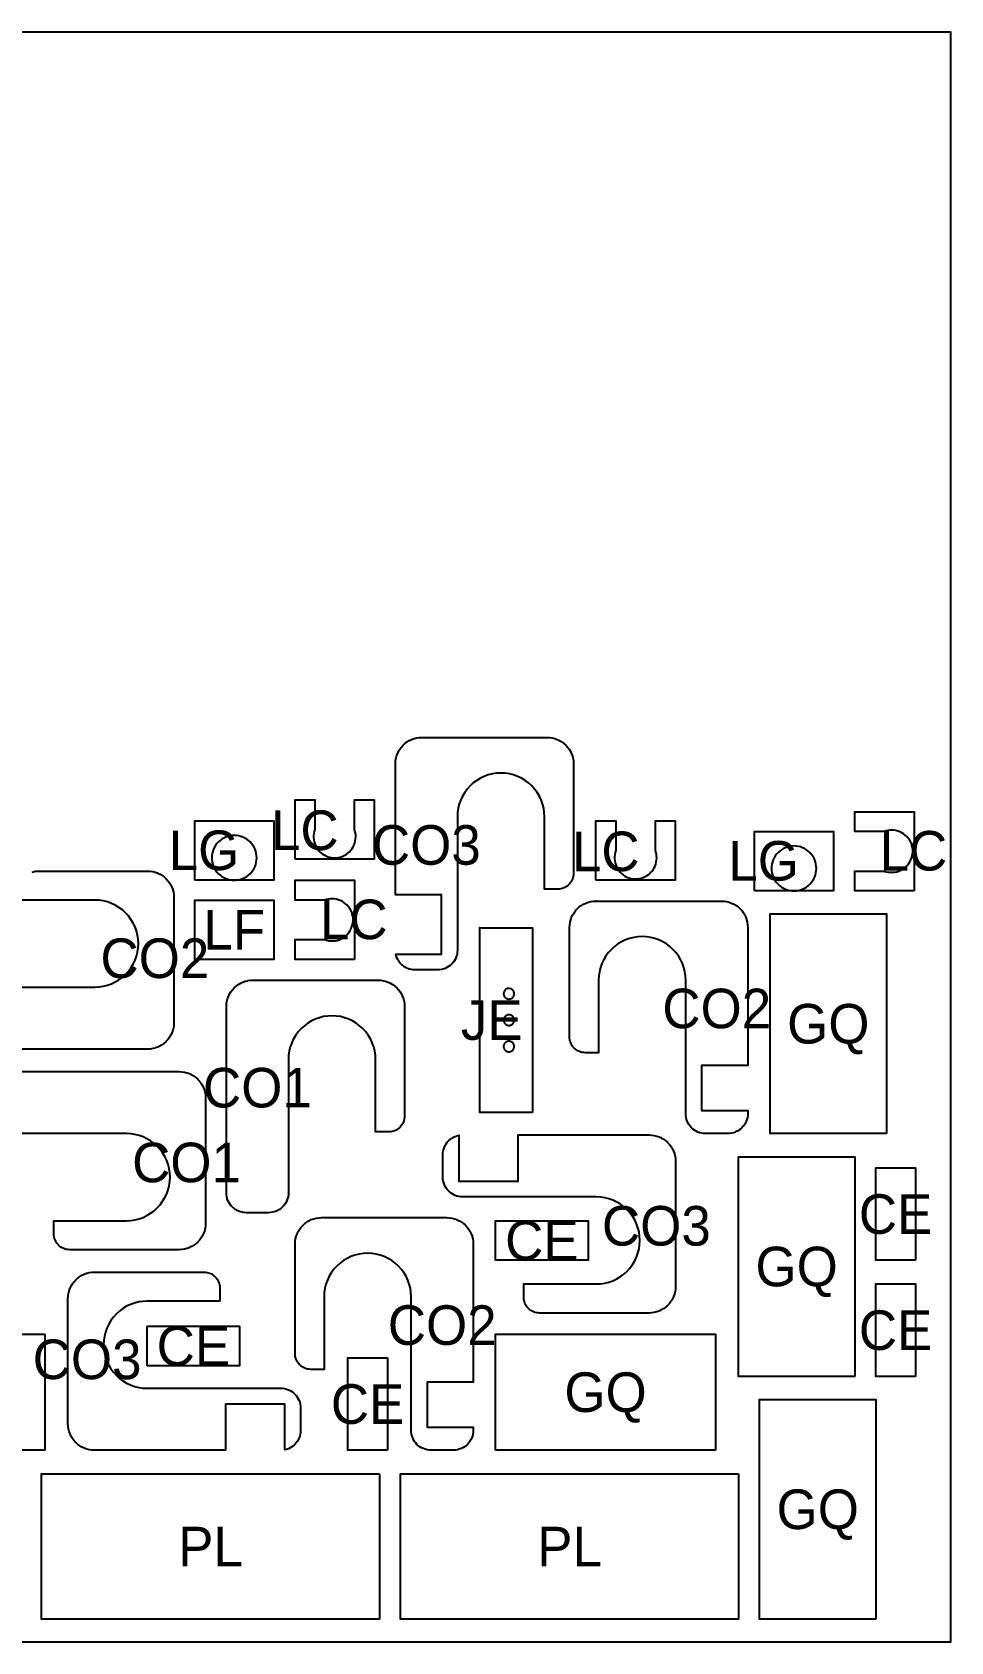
# Model space of a CAD drawing. Header units: millimetres. Extents: x 0 to 1250, y 0 to 1220.
# Drawn here: x 554 to 1250, y 0 to 1220 of the extents above; entities that cross this region are included whole.
import ezdxf
from ezdxf.enums import TextEntityAlignment as Align

# ---------------------------------------------------------------- set-up
doc = ezdxf.new("R2010")
doc.units = ezdxf.units.MM
for name, color, linetype in [('DECOUPE', 1, 'Continuous'), ('PANNEAU', 8, 'Continuous'), ('REPERES', 5, 'Continuous')]:
    doc.layers.add(name, color=color, linetype=linetype)

msp = doc.modelspace()

# ---------------------------------------------------------------- linework, layer by layer
at = {"layer": 'DECOUPE'}
for points in [[(944.2, 685.44), (946.08, 685.35), (946.08, 685.36), (946.08, 685.37), (946.08, 685.37), (946.09, 685.37), (946.09, 685.37), (946.16, 685.34), (948.02, 685.07), (948.02, 685.07), (948.1, 685.05), (950.01, 684.58), (951.78, 683.94), (951.78, 683.95), (951.85, 683.92), (951.93, 683.89), (951.93, 683.89), (951.93, 683.88), (953.56, 683.11), (953.56, 683.12), (953.63, 683.08), (955.31, 682.07), (956.82, 680.95), (956.83, 680.95), (956.89, 680.9), (956.96, 680.86), (956.95, 680.85), (956.95, 680.84), (958.34, 679.58), (959.6, 678.19), (959.61, 678.19), (959.61, 678.19), (959.62, 678.2), (959.63, 678.2), (959.63, 678.2), (959.66, 678.13), (959.72, 678.07), (959.71, 678.06), (960.83, 676.55), (961.8, 674.93), (961.8, 674.94), (961.84, 674.87), (961.88, 674.8), (961.87, 674.79), (962.68, 673.09), (963.31, 671.32), (963.32, 671.32), (963.34, 671.24), (963.37, 671.17), (963.36, 671.17), (963.82, 669.34), (964.1, 667.4), (964.12, 667.32), (964.11, 667.32), (964.2, 665.44), (964.2, 665.36), (964.2, 665.36), (964.2, 582.52), (964.2, 582.52), (964.2, 582.44), (964.15, 581.35), (964.15, 581.34), (964.15, 581.34), (964.17, 581.34), (964.17, 581.34), (964.14, 581.26), (963.98, 580.18), (963.99, 580.17), (963.97, 580.1), (963.68, 578.95), (963.31, 577.92), (963.32, 577.92), (963.29, 577.85), (963.26, 577.77), (963.25, 577.77), (962.78, 576.78), (962.18, 575.77), (962.14, 575.7), (962.13, 575.71), (961.48, 574.82), (961.45, 574.75), (961.44, 574.75), (961.44, 574.75), (961.42, 574.76), (960.74, 574.01), (960.75, 574.01), (960.74, 574.01), (960.75, 574), (960.69, 573.95), (959.81, 573.16), (958.87, 572.46), (958.8, 572.41), (958.8, 572.42), (957.93, 571.9), (957.93, 571.89), (957.93, 571.88), (957.93, 571.88), (957.86, 571.85), (957.79, 571.81), (957.78, 571.82), (956.79, 571.35), (955.68, 570.95), (955.61, 570.93), (955.61, 570.93), (954.54, 570.67), (954.46, 570.65), (954.46, 570.66), (953.38, 570.5), (953.3, 570.46), (953.3, 570.46), (953.3, 570.46), (953.29, 570.49), (952.2, 570.44), (942.2, 570.44), (942.2, 625.44), (942.04, 628.67), (941.57, 631.88), (940.78, 635.02), (939.69, 638.07), (938.3, 640.99), (936.64, 643.77), (934.71, 646.37), (932.53, 648.77), (930.13, 650.95), (927.53, 652.88), (924.76, 654.54), (921.83, 655.93), (918.78, 657.02), (915.64, 657.8), (912.43, 658.28), (909.2, 658.44), (905.97, 658.28), (902.76, 657.8), (899.62, 657.02), (896.57, 655.93), (893.64, 654.54), (890.87, 652.88), (888.27, 650.95), (885.87, 648.77), (883.69, 646.37), (881.76, 643.77), (880.1, 640.99), (878.71, 638.07), (877.62, 635.02), (876.83, 631.88), (876.36, 628.67), (876.2, 625.44), (876.2, 524.2), (876.2, 524.12), (876.2, 524.12), (876.13, 522.73), (875.91, 521.28), (875.55, 519.85), (875.06, 518.46), (874.43, 517.13), (873.67, 515.87), (872.8, 514.69), (871.81, 513.6), (870.72, 512.61), (869.53, 511.73), (868.27, 510.98), (866.94, 510.35), (865.55, 509.85), (864.13, 509.49), (862.67, 509.28), (861.2, 509.2), (844.28, 509.2), (844.28, 509.2), (844.2, 509.2), (842.82, 509.27), (842.81, 509.26), (842.74, 509.28), (841.36, 509.48), (841.36, 509.47), (841.28, 509.49), (839.94, 509.83), (839.94, 509.82), (839.86, 509.85), (838.48, 510.34), (837.15, 510.96), (837.08, 510.99), (837.08, 510.99), (837.08, 510.99), (837.08, 511), (835.96, 511.67), (835.95, 511.66), (835.89, 511.71), (834.78, 512.54), (834.77, 512.53), (834.71, 512.58), (833.62, 513.57), (832.64, 514.65), (832.58, 514.71), (832.59, 514.72), (831.81, 515.76), (831.8, 515.76), (831.76, 515.83), (831.7, 515.88), (831.7, 515.89), (831.72, 515.9), (831.04, 517.01), (831.03, 517.01), (831, 517.08), (830.37, 518.4), (829.87, 519.78), (829.84, 519.86), (829.85, 519.86), (829.5, 521.2), (864.12, 521.2), (864.12, 521.22), (864.2, 521.2), (864.2, 521.2), (864.14, 521.25), (864.14, 521.25), (864.14, 521.25), (864.14, 521.26), (864.14, 521.26), (864.14, 521.26), (864.15, 521.27), (864.15, 521.27), (864.15, 521.27), (864.2, 521.2), (864.2, 521.2), (864.18, 521.28), (864.2, 521.29), (864.2, 566.2), (829.2, 566.2), (829.2, 665.44), (829.29, 667.31), (829.28, 667.32), (829.28, 667.32), (829.27, 667.32), (829.3, 667.4), (829.57, 669.26), (829.56, 669.26), (829.58, 669.34), (830.06, 671.24), (830.72, 673.09), (830.75, 673.17), (830.75, 673.17), (830.76, 673.16), (831.53, 674.79), (831.52, 674.8), (831.56, 674.87), (831.6, 674.94), (831.6, 674.94), (832.53, 676.48), (832.52, 676.48), (832.57, 676.55), (833.74, 678.13), (835, 679.52), (835, 679.52), (835, 679.53), (834.99, 679.53), (835.06, 679.58), (835.11, 679.64), (835.11, 679.64), (835.11, 679.64), (835.12, 679.64), (836.51, 680.9), (838.09, 682.07), (838.15, 682.11), (838.16, 682.11), (839.7, 683.03), (839.7, 683.04), (839.77, 683.08), (839.84, 683.12), (839.85, 683.11), (841.47, 683.88), (841.47, 683.89), (841.47, 683.89), (841.55, 683.92), (843.39, 684.58), (845.3, 685.05), (845.38, 685.07), (845.38, 685.07), (847.24, 685.34), (847.32, 685.36), (847.32, 685.35), (847.32, 685.35), (847.32, 685.35), (849.2, 685.44)], [(753.2, 593.2), (753.2, 638.2), (768.2, 638.2), (768.2, 615.77), (767.72, 614.24), (767.39, 612.68), (767.22, 611.09), (767.22, 609.49), (767.37, 607.9), (767.67, 606.33), (768.14, 604.8), (768.75, 603.33), (769.51, 601.92), (770.4, 600.6), (771.42, 599.37), (772.56, 598.25), (773.81, 597.25), (775.15, 596.37), (776.57, 595.64), (778.05, 595.05), (779.59, 594.61), (781.16, 594.33), (782.75, 594.21), (784.35, 594.24), (785.94, 594.44), (787.5, 594.79), (789.01, 595.29), (790.47, 595.95), (791.86, 596.74), (793.16, 597.67), (794.36, 598.73), (795.44, 599.9), (796.41, 601.17), (797.24, 602.54), (797.94, 603.97), (798.49, 605.48), (798.88, 607.02), (799.12, 608.6), (799.2, 610.2), (799.14, 611.62), (798.95, 613.03), (798.63, 614.41), (798.2, 615.77), (798.2, 638.2), (813.2, 638.2), (813.2, 593.2)], [(677.2, 577.2), (677.2, 622.2), (737.2, 622.2), (737.2, 577.2), (707.2, 577.2)], [(981.2, 577.2), (981.2, 622.2), (996.2, 622.2), (996.2, 599.77), (995.72, 598.24), (995.39, 596.68), (995.22, 595.09), (995.22, 593.49), (995.37, 591.9), (995.67, 590.33), (996.14, 588.8), (996.75, 587.33), (997.51, 585.92), (998.4, 584.6), (999.42, 583.37), (1000.56, 582.25), (1001.81, 581.25), (1003.15, 580.37), (1004.57, 579.64), (1006.05, 579.05), (1007.59, 578.61), (1009.16, 578.33), (1010.75, 578.21), (1012.35, 578.24), (1013.94, 578.44), (1015.5, 578.79), (1017.01, 579.29), (1018.47, 579.95), (1019.86, 580.74), (1021.16, 581.67), (1022.36, 582.73), (1023.44, 583.9), (1024.41, 585.17), (1025.24, 586.54), (1025.94, 587.97), (1026.49, 589.48), (1026.88, 591.02), (1027.12, 592.6), (1027.2, 594.2), (1027.14, 595.62), (1026.95, 597.03), (1026.63, 598.41), (1026.2, 599.77), (1026.2, 622.2), (1041.2, 622.2), (1041.2, 577.2)], [(1222.2, 569.2), (1177.2, 569.2), (1177.2, 584.2), (1199.63, 584.2), (1201.16, 583.72), (1202.72, 583.39), (1204.31, 583.22), (1205.91, 583.22), (1207.5, 583.37), (1209.07, 583.67), (1210.6, 584.14), (1212.07, 584.75), (1213.48, 585.51), (1214.8, 586.4), (1216.03, 587.42), (1217.15, 588.56), (1218.15, 589.81), (1219.03, 591.15), (1219.76, 592.57), (1220.35, 594.05), (1220.79, 595.59), (1221.07, 597.16), (1221.19, 598.75), (1221.16, 600.35), (1220.96, 601.94), (1220.61, 603.5), (1220.11, 605.01), (1219.45, 606.47), (1218.66, 607.86), (1217.73, 609.16), (1216.67, 610.36), (1215.5, 611.44), (1214.23, 612.41), (1212.86, 613.24), (1211.43, 613.94), (1209.92, 614.49), (1208.38, 614.88), (1206.8, 615.12), (1205.2, 615.2), (1203.78, 615.14), (1202.37, 614.95), (1200.99, 614.63), (1199.63, 614.2), (1177.2, 614.2), (1177.2, 629.2), (1222.2, 629.2)], [(707.2, 577.2), (708.87, 577.28), (710.52, 577.53), (712.13, 577.93), (713.71, 578.49), (715.21, 579.21), (716.64, 580.07), (717.98, 581.06), (719.22, 582.18), (720.34, 583.42), (721.33, 584.76), (722.19, 586.19), (722.91, 587.69), (723.47, 589.27), (723.87, 590.88), (724.12, 592.53), (724.2, 594.2), (724.12, 595.87), (723.87, 597.52), (723.47, 599.13), (722.91, 600.71), (722.19, 602.21), (721.33, 603.64), (720.34, 604.98), (719.22, 606.22), (717.98, 607.34), (716.64, 608.33), (715.21, 609.19), (713.71, 609.91), (712.13, 610.47), (710.52, 610.87), (708.87, 611.12), (707.2, 611.2), (705.53, 611.12), (703.88, 610.87), (702.27, 610.47), (700.69, 609.91), (699.19, 609.19), (697.76, 608.33), (696.42, 607.34), (695.18, 606.22), (694.06, 604.98), (693.07, 603.64), (692.21, 602.21), (691.49, 600.71), (690.93, 599.13), (690.53, 597.52), (690.28, 595.87), (690.2, 594.2), (690.28, 592.53), (690.53, 590.88), (690.93, 589.27), (691.49, 587.69), (692.21, 586.19), (693.07, 584.76), (694.06, 583.42), (695.18, 582.18), (696.42, 581.06), (697.76, 580.07), (699.19, 579.21), (700.69, 578.49), (702.27, 577.93), (703.88, 577.53), (705.53, 577.28)], [(1101.2, 569.2), (1101.2, 614.2), (1161.2, 614.2), (1161.2, 569.2), (1131.2, 569.2)], [(1131.2, 569.2), (1132.87, 569.28), (1134.52, 569.53), (1136.13, 569.93), (1137.71, 570.49), (1139.21, 571.21), (1140.64, 572.07), (1141.98, 573.06), (1143.22, 574.18), (1144.34, 575.42), (1145.33, 576.76), (1146.19, 578.19), (1146.91, 579.69), (1147.47, 581.27), (1147.87, 582.88), (1148.12, 584.53), (1148.2, 586.2), (1148.12, 587.87), (1147.87, 589.52), (1147.47, 591.13), (1146.91, 592.71), (1146.19, 594.21), (1145.33, 595.64), (1144.34, 596.98), (1143.22, 598.22), (1141.98, 599.34), (1140.64, 600.33), (1139.21, 601.19), (1137.71, 601.91), (1136.13, 602.47), (1134.52, 602.87), (1132.87, 603.12), (1131.2, 603.2), (1129.53, 603.12), (1127.88, 602.87), (1126.27, 602.47), (1124.69, 601.91), (1123.19, 601.19), (1121.76, 600.33), (1120.42, 599.34), (1119.18, 598.22), (1118.06, 596.98), (1117.07, 595.64), (1116.21, 594.21), (1115.49, 592.71), (1114.93, 591.13), (1114.53, 589.52), (1114.28, 587.87), (1114.2, 586.2), (1114.28, 584.53), (1114.53, 582.88), (1114.93, 581.27), (1115.49, 579.69), (1116.21, 578.19), (1117.07, 576.76), (1118.06, 575.42), (1119.18, 574.18), (1120.42, 573.06), (1121.76, 572.07), (1123.19, 571.21), (1124.69, 570.49), (1126.27, 569.93), (1127.88, 569.53), (1129.53, 569.28)], [(798.2, 517.2), (753.2, 517.2), (753.2, 532.2), (775.63, 532.2), (777.16, 531.72), (778.72, 531.39), (780.31, 531.22), (781.91, 531.22), (783.5, 531.37), (785.07, 531.67), (786.6, 532.14), (788.07, 532.75), (789.48, 533.51), (790.8, 534.4), (792.03, 535.42), (793.15, 536.56), (794.15, 537.81), (795.03, 539.15), (795.76, 540.57), (796.35, 542.05), (796.79, 543.59), (797.07, 545.16), (797.19, 546.75), (797.16, 548.35), (796.96, 549.94), (796.61, 551.5), (796.11, 553.01), (795.45, 554.47), (794.66, 555.86), (793.73, 557.16), (792.67, 558.36), (791.5, 559.44), (790.23, 560.41), (788.86, 561.24), (787.43, 561.94), (785.92, 562.49), (784.38, 562.88), (782.8, 563.12), (781.2, 563.2), (779.78, 563.14), (778.37, 562.95), (776.99, 562.63), (775.63, 562.2), (753.2, 562.2), (753.2, 577.2), (798.2, 577.2)], [(677.2, 562.2), (677.2, 562.2), (737.2, 562.2), (737.2, 517.2), (737.2, 517.2), (677.2, 517.2), (677.2, 562.2)], [(981.2, 561.49), (981.27, 561.53), (981.28, 561.52), (981.28, 561.52), (981.28, 561.52), (981.28, 561.52), (981.28, 561.51), (981.28, 561.49), (1076.2, 561.49), (1078.08, 561.4), (1078.08, 561.41), (1078.08, 561.41), (1078.09, 561.42), (1078.16, 561.39), (1080.03, 561.12), (1080.03, 561.13), (1080.11, 561.11), (1082.01, 560.63), (1083.86, 559.97), (1083.93, 559.94), (1083.93, 559.93), (1085.56, 559.16), (1085.56, 559.17), (1085.63, 559.13), (1085.7, 559.09), (1085.7, 559.09), (1087.25, 558.16), (1087.25, 558.17), (1087.32, 558.12), (1088.89, 556.95), (1090.28, 555.69), (1090.29, 555.69), (1090.29, 555.69), (1090.3, 555.7), (1090.35, 555.63), (1090.41, 555.58), (1090.41, 555.58), (1090.41, 555.58), (1090.4, 555.57), (1091.66, 554.18), (1092.83, 552.6), (1092.88, 552.54), (1092.87, 552.53), (1093.8, 550.99), (1093.81, 550.99), (1093.84, 550.92), (1093.88, 550.85), (1093.88, 550.85), (1094.65, 549.22), (1094.65, 549.22), (1094.68, 549.14), (1095.32, 547.37), (1095.32, 547.37), (1095.34, 547.3), (1095.82, 545.39), (1096.11, 543.45), (1096.13, 543.37), (1096.13, 543.37), (1096.12, 543.37), (1096.12, 543.37), (1096.11, 543.37), (1096.2, 541.49), (1096.2, 436.76), (1061.2, 436.76), (1061.2, 402.84), (1061.22, 402.84), (1061.22, 402.83), (1061.22, 402.83), (1061.23, 402.83), (1061.23, 402.83), (1061.23, 402.83), (1061.23, 402.83), (1061.23, 402.83), (1061.24, 402.83), (1061.24, 402.83), (1061.24, 402.83), (1061.25, 402.82), (1061.25, 402.82), (1061.25, 402.82), (1061.25, 402.82), (1061.27, 402.81), (1061.27, 402.81), (1061.27, 402.8), (1061.27, 402.8), (1061.27, 402.8), (1061.27, 402.8), (1061.28, 402.79), (1061.28, 402.79), (1061.28, 402.79), (1061.28, 402.79), (1061.28, 402.79), (1061.28, 402.79), (1061.28, 402.79), (1061.28, 402.79), (1061.28, 402.78), (1061.29, 402.76), (1096.2, 402.76), (1096.2, 400.34), (1096.21, 400.34), (1096.2, 400.26), (1096.13, 398.79), (1095.92, 397.33), (1095.9, 397.25), (1095.9, 397.25), (1095.58, 395.98), (1095.59, 395.98), (1095.56, 395.9), (1095.54, 395.82), (1095.53, 395.83), (1095.06, 394.52), (1094.43, 393.19), (1094.4, 393.11), (1094.39, 393.12), (1093.72, 391.99), (1093.72, 391.99), (1093.73, 391.98), (1093.73, 391.98), (1093.74, 391.98), (1093.68, 391.92), (1092.85, 390.81), (1092.86, 390.8), (1092.8, 390.74), (1091.81, 389.65), (1090.72, 388.66), (1090.66, 388.61), (1090.66, 388.61), (1089.54, 387.78), (1089.48, 387.73), (1089.48, 387.73), (1089.47, 387.74), (1088.34, 387.07), (1088.35, 387.05), (1088.27, 387.03), (1088.21, 386.99), (1088.2, 386.99), (1087.02, 386.43), (1087.02, 386.43), (1086.94, 386.4), (1085.56, 385.9), (1084.21, 385.56), (1084.21, 385.56), (1084.13, 385.54), (1084.05, 385.52), (1084.05, 385.52), (1084.05, 385.53), (1082.67, 385.33), (1081.2, 385.26), (1081.15, 385.2), (1081.15, 385.2), (1081.14, 385.2), (1081.14, 385.21), (1081.14, 385.21), (1081.14, 385.21), (1081.14, 385.21), (1081.14, 385.21), (1081.14, 385.21), (1081.14, 385.21), (1081.14, 385.21), (1081.14, 385.21), (1081.14, 385.21), (1081.14, 385.21), (1081.13, 385.22), (1081.13, 385.24), (1081.12, 385.25), (1081.12, 385.26), (1064.2, 385.26), (1062.73, 385.33), (1061.28, 385.54), (1059.85, 385.9), (1058.46, 386.4), (1057.13, 387.03), (1055.87, 387.78), (1054.69, 388.66), (1053.6, 389.65), (1052.61, 390.74), (1051.73, 391.92), (1050.98, 393.19), (1050.35, 394.52), (1049.85, 395.9), (1049.49, 397.33), (1049.28, 398.79), (1049.21, 400.17), (1049.2, 400.18), (1049.2, 400.26), (1049.2, 501.49), (1049.05, 504.72), (1048.57, 507.93), (1047.78, 511.07), (1046.69, 514.12), (1045.31, 517.05), (1043.64, 519.82), (1041.71, 522.43), (1039.54, 524.82), (1037.14, 527), (1034.54, 528.93), (1031.76, 530.59), (1028.83, 531.98), (1025.78, 533.07), (1022.64, 533.86), (1019.44, 534.33), (1016.2, 534.49), (1012.97, 534.33), (1009.77, 533.86), (1006.62, 533.07), (1003.58, 531.98), (1000.65, 530.59), (997.87, 528.93), (995.27, 527), (992.87, 524.82), (990.69, 522.43), (988.77, 519.82), (987.1, 517.05), (985.72, 514.12), (984.62, 511.07), (983.84, 507.93), (983.36, 504.72), (983.2, 501.49), (983.2, 446.49), (973.28, 446.49), (973.28, 446.48), (973.2, 446.49), (972.03, 446.55), (970.95, 446.71), (970.94, 446.7), (970.94, 446.69), (970.94, 446.69), (970.94, 446.69), (970.86, 446.72), (970.78, 446.73), (970.78, 446.74), (969.8, 446.99), (969.8, 446.98), (969.72, 447.01), (968.69, 447.38), (968.68, 447.37), (968.61, 447.4), (967.55, 447.91), (966.61, 448.47), (966.6, 448.47), (966.54, 448.51), (966.46, 448.55), (966.46, 448.55), (966.46, 448.55), (966.47, 448.55), (966.47, 448.56), (965.59, 449.21), (964.78, 449.95), (964.77, 449.95), (964.72, 450.01), (964.65, 450.04), (964.65, 450.04), (964.65, 450.05), (964.65, 450.05), (964.66, 450.06), (963.98, 450.82), (963.97, 450.81), (963.97, 450.81), (963.93, 450.88), (963.23, 451.82), (962.62, 452.83), (962.58, 452.9), (962.59, 452.91), (962.15, 453.83), (962.14, 453.82), (962.14, 453.82), (962.14, 453.82), (962.12, 453.9), (962.08, 453.97), (962.08, 453.97), (962.09, 453.97), (961.72, 455.01), (961.43, 456.15), (961.42, 456.23), (961.42, 456.23), (961.26, 457.31), (961.25, 457.39), (961.26, 457.39), (961.2, 458.49), (961.2, 458.57), (961.2, 458.57), (961.2, 541.41), (961.2, 541.41), (961.2, 541.49), (961.3, 543.37), (961.28, 543.37), (961.28, 543.37), (961.3, 543.45), (961.59, 545.39), (962.07, 547.3), (962.08, 547.37), (962.09, 547.37), (962.7, 549.07), (962.69, 549.07), (962.73, 549.14), (962.75, 549.22), (962.75, 549.22), (962.76, 549.22), (963.53, 550.85), (963.52, 550.85), (963.57, 550.92), (964.57, 552.6), (965.7, 554.11), (965.68, 554.13), (965.74, 554.18), (965.79, 554.24), (965.79, 554.24), (965.8, 554.24), (967.01, 555.57), (967, 555.58), (967.06, 555.63), (968.52, 556.95), (970.09, 558.12), (970.16, 558.17), (970.16, 558.16), (971.71, 559.09), (971.7, 559.1), (971.7, 559.1), (971.7, 559.11), (971.78, 559.13), (971.84, 559.18), (971.84, 559.18), (971.85, 559.16), (973.55, 559.97), (975.32, 560.6), (975.32, 560.61), (975.4, 560.63), (975.47, 560.66), (975.48, 560.65), (977.3, 561.11), (979.24, 561.39), (979.32, 561.41), (979.32, 561.4)], [(1201.2, 385.2), (1113.2, 385.2), (1113.2, 551.7), (1201.2, 551.7)], [(933.23, 401.2), (893.23, 401.2), (893.23, 541.2), (893.2, 541.27), (893.2, 541.27), (893.2, 541.27), (893.2, 541.27), (893.2, 541.27), (893.2, 541.27), (893.2, 541.27), (893.2, 541.27), (893.2, 541.27), (893.2, 541.27), (893.21, 541.27), (893.21, 541.27), (893.21, 541.28), (893.21, 541.28), (893.21, 541.28), (893.21, 541.28), (893.21, 541.28), (893.21, 541.28), (893.21, 541.28), (893.21, 541.28), (893.21, 541.28), (893.23, 541.2), (933.23, 541.2)], [(816.21, 501.48), (818.09, 501.39), (818.09, 501.4), (818.17, 501.39), (820.11, 501.1), (821.94, 500.64), (821.94, 500.65), (822.01, 500.62), (822.09, 500.6), (822.09, 500.59), (823.86, 499.96), (825.56, 499.15), (825.57, 499.17), (825.57, 499.17), (825.64, 499.12), (825.71, 499.1), (825.71, 499.1), (825.71, 499.09), (825.7, 499.08), (827.25, 498.15), (827.25, 498.16), (827.32, 498.11), (828.9, 496.94), (830.35, 495.62), (830.41, 495.57), (830.41, 495.57), (830.4, 495.56), (831.61, 494.23), (831.62, 494.24), (831.67, 494.17), (831.73, 494.12), (831.72, 494.1), (832.84, 492.59), (833.85, 490.91), (833.89, 490.84), (833.88, 490.84), (834.65, 489.21), (834.67, 489.21), (834.67, 489.21), (834.69, 489.14), (834.72, 489.06), (834.71, 489.06), (835.32, 487.36), (835.33, 487.36), (835.35, 487.29), (835.82, 485.38), (836.11, 483.44), (836.13, 483.36), (836.13, 483.36), (836.12, 483.36), (836.21, 481.48), (836.21, 481.4), (836.21, 481.4), (836.21, 398.56), (836.21, 398.56), (836.21, 398.48), (836.15, 397.39), (836.16, 397.38), (836.15, 397.31), (835.99, 396.22), (836, 396.22), (835.98, 396.14), (835.69, 395), (835.32, 393.97), (835.33, 393.96), (835.34, 393.96), (835.29, 393.89), (835.27, 393.81), (835.27, 393.81), (835.26, 393.82), (834.83, 392.9), (834.83, 392.89), (834.79, 392.82), (834.19, 391.81), (833.48, 390.87), (833.44, 390.8), (833.44, 390.8), (833.43, 390.81), (832.75, 390.06), (832.76, 390.04), (832.76, 390.04), (832.76, 390.04), (832.76, 390.03), (832.69, 390), (832.64, 389.94), (832.63, 389.94), (831.82, 389.21), (830.94, 388.55), (830.95, 388.54), (830.95, 388.54), (830.95, 388.54), (830.87, 388.5), (830.81, 388.46), (830.81, 388.46), (829.86, 387.9), (828.8, 387.39), (828.73, 387.36), (828.72, 387.37), (827.69, 387), (827.62, 386.97), (827.61, 386.98), (826.63, 386.73), (826.63, 386.72), (826.55, 386.71), (826.47, 386.68), (826.47, 386.68), (826.47, 386.68), (826.47, 386.7), (825.38, 386.54), (824.21, 386.48), (824.13, 386.47), (824.13, 386.48), (814.21, 386.48), (814.21, 441.48), (814.05, 444.72), (813.57, 447.92), (812.79, 451.06), (811.7, 454.11), (810.31, 457.04), (808.65, 459.82), (806.72, 462.42), (804.54, 464.82), (802.14, 466.99), (799.54, 468.92), (796.76, 470.58), (793.84, 471.97), (790.79, 473.06), (787.65, 473.85), (784.44, 474.32), (781.21, 474.48), (777.97, 474.32), (774.77, 473.85), (771.63, 473.06), (768.58, 471.97), (765.65, 470.58), (762.87, 468.92), (760.27, 466.99), (757.87, 464.82), (755.7, 462.42), (753.77, 459.82), (752.1, 457.04), (750.72, 454.11), (749.63, 451.06), (748.84, 447.92), (748.37, 444.72), (748.21, 441.48), (748.21, 340.25), (748.14, 338.86), (748.16, 338.86), (748.16, 338.85), (748.16, 338.85), (748.17, 338.85), (748.18, 338.84), (748.19, 338.83), (748.14, 338.78), (747.93, 337.4), (747.94, 337.4), (747.92, 337.32), (747.56, 335.89), (747.07, 334.51), (747.04, 334.43), (747.04, 334.43), (747.03, 334.43), (746.47, 333.25), (746.48, 333.24), (746.44, 333.18), (746.4, 333.1), (746.39, 333.11), (745.68, 331.91), (744.8, 330.73), (744.76, 330.67), (744.75, 330.67), (743.81, 329.64), (743.77, 329.58), (743.75, 329.58), (742.78, 328.71), (742.79, 328.7), (742.72, 328.65), (741.54, 327.78), (740.35, 327.06), (740.35, 327.05), (740.28, 327.02), (740.21, 326.98), (740.21, 326.98), (739.02, 326.42), (739.02, 326.42), (738.95, 326.39), (737.64, 325.92), (737.64, 325.91), (737.56, 325.89), (736.13, 325.54), (734.68, 325.32), (734.6, 325.3), (734.6, 325.3), (734.6, 325.31), (734.6, 325.31), (734.59, 325.32), (733.21, 325.25), (716.29, 325.25), (716.29, 325.24), (716.29, 325.23), (716.28, 325.21), (716.28, 325.21), (716.28, 325.21), (716.27, 325.2), (716.21, 325.25), (714.74, 325.32), (713.36, 325.52), (713.36, 325.51), (713.36, 325.51), (713.28, 325.54), (713.2, 325.55), (713.2, 325.56), (711.85, 325.89), (710.47, 326.39), (710.39, 326.42), (710.39, 326.42), (709.21, 326.98), (709.21, 326.98), (709.14, 327.02), (709.06, 327.05), (709.07, 327.06), (707.94, 327.73), (707.93, 327.72), (707.93, 327.72), (707.87, 327.78), (706.76, 328.6), (706.75, 328.6), (706.69, 328.65), (705.6, 329.64), (704.61, 330.73), (704.56, 330.79), (704.56, 330.8), (703.74, 331.91), (703.68, 331.97), (703.68, 331.97), (703.68, 331.97), (703.69, 331.98), (703.69, 331.99), (703.02, 333.11), (703.01, 333.1), (702.98, 333.18), (702.35, 334.51), (701.88, 335.82), (701.87, 335.82), (701.85, 335.89), (701.83, 335.97), (701.83, 335.97), (701.52, 337.24), (701.51, 337.24), (701.5, 337.32), (701.28, 338.78), (701.21, 340.25), (701.2, 340.33), (701.21, 340.33), (701.21, 481.48), (701.3, 483.36), (701.29, 483.36), (701.29, 483.36), (701.28, 483.36), (701.28, 483.37), (701.3, 483.44), (701.59, 485.38), (702.07, 487.29), (702.09, 487.36), (702.1, 487.36), (702.73, 489.14), (702.76, 489.21), (702.76, 489.21), (703.53, 490.84), (703.53, 490.84), (703.57, 490.91), (703.6, 490.98), (703.61, 490.98), (704.54, 492.52), (704.53, 492.53), (704.58, 492.59), (705.75, 494.17), (707.01, 495.56), (707.01, 495.57), (707.01, 495.57), (707, 495.58), (707.07, 495.62), (707.11, 495.69), (707.12, 495.68), (707.12, 495.68), (707.13, 495.68), (708.52, 496.94), (710.1, 498.11), (710.16, 498.16), (710.17, 498.15), (711.71, 499.08), (711.71, 499.09), (711.78, 499.12), (711.85, 499.16), (711.85, 499.15), (713.48, 499.92), (713.48, 499.94), (713.48, 499.94), (713.55, 499.96), (715.4, 500.62), (717.31, 501.1), (717.38, 501.12), (717.39, 501.11), (719.25, 501.39), (719.32, 501.41), (719.33, 501.4), (719.33, 501.4), (719.33, 501.39), (721.21, 501.48), (816.13, 501.48), (816.13, 501.5), (816.13, 501.51), (816.13, 501.51), (816.13, 501.51), (816.14, 501.53)], [(915.73, 487.23), (916.12, 487.3), (916.51, 487.41), (916.88, 487.55), (917.23, 487.74), (917.57, 487.95), (917.88, 488.2), (918.17, 488.48), (918.42, 488.78), (918.65, 489.11), (918.84, 489.46), (918.84, 489.47), (918.84, 489.47), (918.99, 489.83), (919.11, 490.21), (919.11, 490.29), (919.13, 490.29), (919.19, 490.6), (919.19, 490.68), (919.2, 490.68), (919.23, 491), (919.23, 491), (919.23, 491), (919.23, 491), (919.23, 491.4), (919.19, 491.8), (919.11, 492.19), (918.99, 492.57), (918.84, 492.94), (918.65, 493.29), (918.42, 493.62), (918.17, 493.92), (917.88, 494.2), (917.57, 494.45), (917.23, 494.66), (916.88, 494.85), (916.51, 494.99), (916.12, 495.1), (915.73, 495.17), (915.33, 495.2), (914.93, 495.19), (914.54, 495.14), (914.15, 495.05), (913.77, 494.92), (913.41, 494.76), (913.06, 494.56), (912.74, 494.33), (912.44, 494.06), (912.17, 493.77), (911.93, 493.45), (911.72, 493.11), (911.55, 492.75), (911.41, 492.38), (911.31, 491.99), (911.25, 491.6), (911.23, 491.2), (911.25, 490.88), (911.25, 490.88), (911.25, 490.81), (911.25, 490.8), (911.3, 490.49), (911.31, 490.49), (911.31, 490.41), (911.39, 490.1), (911.41, 490.1), (911.41, 490.02), (911.55, 489.65), (911.72, 489.29), (911.93, 488.95), (912.17, 488.63), (912.44, 488.34), (912.74, 488.07), (913.06, 487.84), (913.41, 487.64), (913.77, 487.48), (914.15, 487.35), (914.54, 487.26), (914.93, 487.21), (915.33, 487.2)], [(915.33, 467.2), (915.73, 467.23), (916.12, 467.3), (916.51, 467.41), (916.88, 467.55), (917.23, 467.74), (917.57, 467.95), (917.88, 468.2), (918.17, 468.48), (918.42, 468.78), (918.65, 469.11), (918.84, 469.46), (918.84, 469.47), (918.84, 469.47), (918.99, 469.83), (918.99, 469.91), (919.02, 469.91), (919.11, 470.21), (919.11, 470.29), (919.13, 470.29), (919.19, 470.6), (919.19, 470.68), (919.2, 470.68), (919.23, 471), (919.23, 471.3), (919.23, 471.4), (919.19, 471.8), (919.13, 472.11), (919.11, 472.11), (919.11, 472.19), (919.02, 472.49), (918.99, 472.49), (918.99, 472.49), (918.99, 472.49), (918.99, 472.49), (918.99, 472.57), (918.84, 472.94), (918.65, 473.29), (918.42, 473.62), (918.17, 473.92), (917.88, 474.2), (917.57, 474.45), (917.23, 474.66), (916.88, 474.85), (916.51, 474.99), (916.12, 475.1), (915.73, 475.17), (915.33, 475.2), (914.93, 475.19), (914.54, 475.14), (914.15, 475.05), (913.77, 474.92), (913.41, 474.76), (913.06, 474.56), (912.74, 474.33), (912.44, 474.06), (912.17, 473.77), (911.93, 473.45), (911.72, 473.11), (911.55, 472.75), (911.55, 472.67), (911.55, 472.67), (911.52, 472.67), (911.41, 472.38), (911.41, 472.3), (911.39, 472.3), (911.31, 471.99), (911.31, 471.91), (911.3, 471.91), (911.25, 471.6), (911.25, 471.52), (911.25, 471.52), (911.23, 471.2), (911.25, 470.88), (911.25, 470.88), (911.25, 470.8), (911.3, 470.49), (911.31, 470.49), (911.31, 470.49), (911.31, 470.41), (911.39, 470.1), (911.41, 470.1), (911.41, 470.02), (911.52, 469.73), (911.55, 469.73), (911.55, 469.65), (911.72, 469.29), (911.93, 468.95), (912.17, 468.63), (912.44, 468.34), (912.74, 468.07), (913.06, 467.84), (913.41, 467.64), (913.77, 467.48), (914.15, 467.35), (914.54, 467.26), (914.93, 467.21)], [(914.93, 447.21), (915.33, 447.2), (915.73, 447.23), (916.12, 447.3), (916.51, 447.41), (916.88, 447.55), (917.23, 447.74), (917.57, 447.95), (917.88, 448.2), (918.17, 448.48), (918.42, 448.78), (918.65, 449.11), (918.84, 449.46), (918.99, 449.83), (919.11, 450.21), (919.19, 450.6), (919.23, 451), (919.23, 451.4), (919.2, 451.72), (919.19, 451.72), (919.19, 451.8), (919.11, 452.19), (919.02, 452.49), (918.99, 452.49), (918.99, 452.57), (918.84, 452.94), (918.65, 453.29), (918.42, 453.62), (918.17, 453.92), (917.88, 454.2), (917.57, 454.45), (917.23, 454.66), (916.88, 454.85), (916.51, 454.99), (916.12, 455.1), (915.73, 455.17), (915.33, 455.2), (914.93, 455.19), (914.54, 455.14), (914.15, 455.05), (913.77, 454.92), (913.41, 454.76), (913.06, 454.56), (912.74, 454.33), (912.44, 454.06), (912.17, 453.77), (911.93, 453.45), (911.72, 453.11), (911.55, 452.75), (911.55, 452.67), (911.52, 452.67), (911.41, 452.38), (911.41, 452.3), (911.39, 452.3), (911.31, 451.99), (911.25, 451.6), (911.25, 451.52), (911.25, 451.52), (911.23, 451.2), (911.25, 450.8), (911.31, 450.41), (911.41, 450.02), (911.55, 449.65), (911.72, 449.29), (911.93, 448.95), (912.17, 448.63), (912.44, 448.34), (912.74, 448.07), (913.06, 447.84), (913.41, 447.64), (913.77, 447.48), (914.15, 447.35), (914.54, 447.26)], [(1041.44, 269.2), (1041.35, 267.33), (1041.36, 267.32), (1041.37, 267.32), (1041.37, 267.32), (1041.37, 267.32), (1041.37, 267.32), (1041.34, 267.24), (1041.07, 265.38), (1041.07, 265.38), (1041.05, 265.3), (1040.58, 263.4), (1039.94, 261.63), (1039.95, 261.62), (1039.92, 261.55), (1039.89, 261.47), (1039.89, 261.47), (1039.88, 261.48), (1039.11, 259.85), (1039.12, 259.84), (1039.08, 259.78), (1038.07, 258.09), (1036.95, 256.58), (1036.95, 256.58), (1036.9, 256.52), (1036.86, 256.45), (1036.85, 256.45), (1036.84, 256.46), (1035.58, 255.06), (1034.19, 253.8), (1034.19, 253.79), (1034.19, 253.79), (1034.2, 253.78), (1034.2, 253.78), (1034.2, 253.77), (1034.13, 253.74), (1034.07, 253.69), (1034.06, 253.7), (1032.55, 252.57), (1030.93, 251.61), (1030.94, 251.6), (1030.87, 251.57), (1030.8, 251.52), (1030.79, 251.53), (1029.09, 250.73), (1027.32, 250.09), (1027.32, 250.08), (1027.24, 250.07), (1027.17, 250.03), (1027.17, 250.05), (1025.34, 249.59), (1023.4, 249.3), (1023.32, 249.28), (1023.32, 249.3), (1021.44, 249.2), (1021.36, 249.2), (1021.36, 249.2), (938.52, 249.2), (938.52, 249.2), (938.44, 249.2), (937.35, 249.26), (937.34, 249.25), (937.34, 249.25), (937.34, 249.24), (937.34, 249.23), (937.26, 249.26), (936.18, 249.42), (936.17, 249.42), (936.1, 249.43), (934.95, 249.72), (933.92, 250.09), (933.92, 250.08), (933.85, 250.12), (933.77, 250.14), (933.77, 250.15), (932.78, 250.62), (931.77, 251.23), (931.7, 251.26), (931.71, 251.27), (930.82, 251.93), (930.75, 251.96), (930.75, 251.96), (930.75, 251.96), (930.76, 251.99), (930.01, 252.66), (930.01, 252.66), (930.01, 252.66), (930, 252.65), (929.95, 252.72), (929.16, 253.59), (928.46, 254.54), (928.41, 254.6), (928.42, 254.61), (927.9, 255.48), (927.89, 255.47), (927.88, 255.47), (927.88, 255.47), (927.85, 255.55), (927.81, 255.62), (927.82, 255.62), (927.35, 256.61), (926.95, 257.72), (926.93, 257.8), (926.93, 257.8), (926.67, 258.86), (926.65, 258.94), (926.66, 258.94), (926.5, 260.03), (926.46, 260.1), (926.46, 260.1), (926.46, 260.1), (926.49, 260.11), (926.44, 261.2), (926.44, 271.2), (981.44, 271.2), (984.67, 271.36), (987.88, 271.84), (991.02, 272.62), (994.07, 273.72), (996.99, 275.1), (999.77, 276.77), (1002.37, 278.69), (1004.77, 280.87), (1006.95, 283.27), (1008.88, 285.87), (1010.54, 288.65), (1011.93, 291.58), (1013.02, 294.62), (1013.8, 297.77), (1014.28, 300.97), (1014.44, 304.2), (1014.28, 307.44), (1013.8, 310.64), (1013.02, 313.78), (1011.93, 316.83), (1010.54, 319.76), (1008.88, 322.54), (1006.95, 325.14), (1004.77, 327.54), (1002.37, 329.71), (999.77, 331.64), (996.99, 333.31), (994.07, 334.69), (991.02, 335.78), (987.88, 336.57), (984.67, 337.05), (981.44, 337.2), (880.2, 337.2), (880.12, 337.2), (880.12, 337.21), (878.73, 337.28), (877.28, 337.49), (875.85, 337.85), (874.46, 338.35), (873.13, 338.98), (871.87, 339.73), (870.69, 340.61), (869.6, 341.6), (868.61, 342.69), (867.73, 343.87), (866.98, 345.13), (866.35, 346.46), (865.85, 347.85), (865.49, 349.28), (865.28, 350.73), (865.2, 352.2), (865.2, 369.12), (865.2, 369.12), (865.2, 369.2), (865.27, 370.59), (865.26, 370.59), (865.28, 370.67), (865.48, 372.04), (865.47, 372.04), (865.49, 372.12), (865.83, 373.46), (865.82, 373.47), (865.85, 373.54), (866.34, 374.92), (866.96, 376.25), (866.99, 376.33), (866.99, 376.33), (866.99, 376.33), (867, 376.32), (867.67, 377.44), (867.66, 377.45), (867.71, 377.51), (868.54, 378.63), (868.53, 378.63), (868.58, 378.69), (869.57, 379.78), (870.65, 380.77), (870.71, 380.82), (870.72, 380.82), (871.76, 381.6), (871.76, 381.6), (871.83, 381.65), (871.88, 381.7), (871.89, 381.7), (871.9, 381.69), (873.01, 382.36), (873.01, 382.37), (873.08, 382.4), (874.4, 383.04), (875.78, 383.54), (875.86, 383.56), (875.86, 383.56), (877.2, 383.9), (877.2, 349.29), (877.22, 349.28), (877.2, 349.2), (877.2, 349.2), (877.25, 349.27), (877.25, 349.27), (877.25, 349.27), (877.26, 349.26), (877.26, 349.26), (877.26, 349.26), (877.27, 349.25), (877.27, 349.25), (877.27, 349.25), (877.2, 349.2), (877.2, 349.2), (877.28, 349.22), (877.29, 349.2), (922.2, 349.2), (922.2, 384.2), (1021.44, 384.2), (1023.31, 384.11), (1023.32, 384.12), (1023.32, 384.12), (1023.32, 384.13), (1023.4, 384.11), (1025.26, 383.83), (1025.26, 383.84), (1025.34, 383.82), (1027.24, 383.34), (1029.09, 382.68), (1029.17, 382.66), (1029.17, 382.66), (1029.16, 382.65), (1030.79, 381.88), (1030.8, 381.88), (1030.87, 381.84), (1030.94, 381.81), (1030.94, 381.8), (1032.48, 380.87), (1032.48, 380.88), (1032.55, 380.83), (1034.13, 379.66), (1035.52, 378.4), (1035.52, 378.41), (1035.53, 378.41), (1035.53, 378.41), (1035.58, 378.35), (1035.64, 378.3), (1035.64, 378.29), (1035.64, 378.29), (1035.64, 378.28), (1036.9, 376.89), (1038.07, 375.32), (1038.11, 375.25), (1038.11, 375.25), (1039.03, 373.7), (1039.04, 373.7), (1039.08, 373.63), (1039.12, 373.56), (1039.11, 373.56), (1039.88, 371.93), (1039.89, 371.93), (1039.89, 371.93), (1039.92, 371.86), (1040.58, 370.01), (1041.05, 368.11), (1041.07, 368.03), (1041.07, 368.03), (1041.34, 366.16), (1041.36, 366.09), (1041.35, 366.08), (1041.35, 366.08), (1041.35, 366.08), (1041.44, 364.2)], [(1177.2, 201.2), (1089.2, 201.2), (1089.2, 367.7), (1177.2, 367.7)], [(1223.2, 289.2), (1223.2, 289.2), (1193.2, 289.2), (1193.2, 359.2), (1223.2, 359.2), (1223.2, 289.2)], [(773.2, 321.49), (773.27, 321.53), (773.28, 321.52), (773.28, 321.52), (773.28, 321.52), (773.28, 321.52), (773.28, 321.51), (773.28, 321.49), (868.2, 321.49), (870.08, 321.4), (870.08, 321.41), (870.08, 321.41), (870.09, 321.42), (870.16, 321.39), (872.03, 321.12), (872.03, 321.13), (872.11, 321.11), (874.01, 320.63), (875.86, 319.97), (875.93, 319.94), (875.93, 319.93), (877.56, 319.16), (877.56, 319.17), (877.63, 319.13), (877.7, 319.09), (877.7, 319.09), (879.25, 318.16), (879.25, 318.17), (879.32, 318.12), (880.89, 316.95), (882.28, 315.69), (882.29, 315.69), (882.29, 315.69), (882.3, 315.7), (882.35, 315.63), (882.41, 315.58), (882.41, 315.58), (882.41, 315.58), (882.4, 315.57), (883.66, 314.18), (884.83, 312.6), (884.88, 312.54), (884.87, 312.53), (885.8, 310.99), (885.81, 310.99), (885.84, 310.92), (885.88, 310.85), (885.88, 310.85), (886.65, 309.22), (886.65, 309.22), (886.68, 309.14), (887.32, 307.37), (887.32, 307.37), (887.34, 307.3), (887.82, 305.39), (888.11, 303.45), (888.13, 303.37), (888.13, 303.37), (888.12, 303.37), (888.12, 303.37), (888.11, 303.37), (888.2, 301.49), (888.2, 196.76), (853.2, 196.76), (853.2, 162.84), (853.22, 162.84), (853.22, 162.83), (853.22, 162.83), (853.23, 162.83), (853.23, 162.83), (853.23, 162.83), (853.23, 162.83), (853.23, 162.83), (853.24, 162.83), (853.24, 162.83), (853.24, 162.83), (853.25, 162.82), (853.25, 162.82), (853.25, 162.82), (853.25, 162.82), (853.27, 162.81), (853.27, 162.81), (853.27, 162.8), (853.27, 162.8), (853.27, 162.8), (853.27, 162.8), (853.28, 162.79), (853.28, 162.79), (853.28, 162.79), (853.28, 162.79), (853.28, 162.79), (853.28, 162.79), (853.28, 162.79), (853.28, 162.79), (853.28, 162.78), (853.29, 162.76), (888.2, 162.76), (888.2, 160.34), (888.21, 160.34), (888.2, 160.26), (888.13, 158.79), (887.92, 157.33), (887.9, 157.25), (887.9, 157.25), (887.58, 155.98), (887.59, 155.98), (887.56, 155.9), (887.54, 155.82), (887.53, 155.83), (887.06, 154.52), (886.43, 153.19), (886.4, 153.11), (886.39, 153.12), (885.72, 151.99), (885.72, 151.99), (885.73, 151.98), (885.73, 151.98), (885.74, 151.98), (885.68, 151.92), (884.85, 150.81), (884.86, 150.8), (884.8, 150.74), (883.81, 149.65), (882.72, 148.66), (882.66, 148.61), (882.66, 148.61), (881.54, 147.78), (881.48, 147.73), (881.48, 147.73), (881.47, 147.74), (880.34, 147.07), (880.35, 147.05), (880.27, 147.03), (880.21, 146.99), (880.2, 146.99), (879.02, 146.43), (879.02, 146.43), (878.94, 146.4), (877.56, 145.9), (876.21, 145.56), (876.21, 145.56), (876.13, 145.54), (876.05, 145.52), (876.05, 145.52), (876.05, 145.53), (874.67, 145.33), (873.2, 145.26), (873.15, 145.2), (873.15, 145.2), (873.14, 145.2), (873.14, 145.21), (873.14, 145.21), (873.14, 145.21), (873.14, 145.21), (873.14, 145.21), (873.14, 145.21), (873.14, 145.21), (873.14, 145.21), (873.14, 145.21), (873.14, 145.21), (873.14, 145.21), (873.13, 145.22), (873.13, 145.24), (873.12, 145.25), (873.12, 145.26), (856.2, 145.26), (854.73, 145.33), (853.28, 145.54), (851.85, 145.9), (850.46, 146.4), (849.13, 147.03), (847.87, 147.78), (846.69, 148.66), (845.6, 149.65), (844.61, 150.74), (843.73, 151.92), (842.98, 153.19), (842.35, 154.52), (841.85, 155.9), (841.49, 157.33), (841.28, 158.79), (841.21, 160.17), (841.2, 160.18), (841.2, 160.26), (841.2, 261.49), (841.05, 264.72), (840.57, 267.93), (839.78, 271.07), (838.69, 274.12), (837.31, 277.05), (835.64, 279.82), (833.71, 282.43), (831.54, 284.82), (829.14, 287), (826.54, 288.93), (823.76, 290.59), (820.83, 291.98), (817.78, 293.07), (814.64, 293.86), (811.44, 294.33), (808.2, 294.49), (804.97, 294.33), (801.77, 293.86), (798.62, 293.07), (795.58, 291.98), (792.65, 290.59), (789.87, 288.93), (787.27, 287), (784.87, 284.82), (782.69, 282.43), (780.77, 279.82), (779.1, 277.05), (777.72, 274.12), (776.62, 271.07), (775.84, 267.93), (775.36, 264.72), (775.2, 261.49), (775.2, 206.49), (765.28, 206.49), (765.28, 206.48), (765.2, 206.49), (764.03, 206.55), (762.95, 206.71), (762.94, 206.7), (762.94, 206.69), (762.94, 206.69), (762.94, 206.69), (762.86, 206.72), (762.78, 206.73), (762.78, 206.74), (761.8, 206.99), (761.8, 206.98), (761.72, 207.01), (760.69, 207.38), (760.68, 207.37), (760.61, 207.4), (759.55, 207.91), (758.61, 208.47), (758.6, 208.47), (758.54, 208.51), (758.46, 208.55), (758.46, 208.55), (758.46, 208.55), (758.47, 208.55), (758.47, 208.56), (757.59, 209.21), (756.78, 209.95), (756.77, 209.95), (756.72, 210.01), (756.65, 210.04), (756.65, 210.04), (756.65, 210.05), (756.65, 210.05), (756.66, 210.06), (755.98, 210.82), (755.97, 210.81), (755.97, 210.81), (755.93, 210.88), (755.23, 211.82), (754.62, 212.83), (754.58, 212.9), (754.59, 212.91), (754.15, 213.83), (754.14, 213.82), (754.14, 213.82), (754.14, 213.82), (754.12, 213.9), (754.08, 213.97), (754.08, 213.97), (754.09, 213.97), (753.72, 215.01), (753.43, 216.15), (753.42, 216.23), (753.42, 216.23), (753.26, 217.31), (753.25, 217.39), (753.26, 217.39), (753.2, 218.49), (753.2, 218.57), (753.2, 218.57), (753.2, 301.41), (753.2, 301.41), (753.2, 301.49), (753.3, 303.37), (753.28, 303.37), (753.28, 303.37), (753.3, 303.45), (753.59, 305.39), (754.07, 307.3), (754.08, 307.37), (754.09, 307.37), (754.7, 309.07), (754.69, 309.07), (754.73, 309.14), (754.75, 309.22), (754.75, 309.22), (754.76, 309.22), (755.53, 310.85), (755.52, 310.85), (755.57, 310.92), (756.57, 312.6), (757.7, 314.11), (757.68, 314.13), (757.74, 314.18), (757.79, 314.24), (757.79, 314.24), (757.8, 314.24), (759.01, 315.57), (759, 315.58), (759.06, 315.63), (760.52, 316.95), (762.09, 318.12), (762.16, 318.17), (762.16, 318.16), (763.71, 319.09), (763.7, 319.1), (763.7, 319.1), (763.7, 319.11), (763.78, 319.13), (763.84, 319.18), (763.84, 319.18), (763.85, 319.16), (765.55, 319.97), (767.32, 320.6), (767.32, 320.61), (767.4, 320.63), (767.47, 320.66), (767.48, 320.65), (769.3, 321.11), (771.24, 321.39), (771.32, 321.41), (771.32, 321.4)], [(975.2, 319.2), (975.2, 319.2), (975.2, 289.2), (905.2, 289.2), (905.2, 319.2), (975.2, 319.2)], [(581.2, 260.2), (581.29, 262.08), (581.28, 262.08), (581.27, 262.08), (581.27, 262.08), (581.27, 262.09), (581.27, 262.09), (581.3, 262.16), (581.57, 264.02), (581.56, 264.02), (581.58, 264.1), (582.06, 266.01), (582.7, 267.78), (582.69, 267.78), (582.72, 267.85), (582.75, 267.93), (582.75, 267.93), (582.76, 267.93), (583.53, 269.56), (583.52, 269.56), (583.56, 269.63), (584.57, 271.31), (585.69, 272.82), (585.69, 272.83), (585.74, 272.89), (585.78, 272.96), (585.78, 272.95), (585.79, 272.95), (587.06, 274.34), (588.45, 275.6), (588.45, 275.61), (588.45, 275.61), (588.44, 275.62), (588.44, 275.63), (588.44, 275.63), (588.51, 275.66), (588.57, 275.72), (588.58, 275.71), (590.09, 276.83), (591.7, 277.8), (591.7, 277.8), (591.77, 277.84), (591.84, 277.88), (591.84, 277.87), (593.55, 278.68), (595.32, 279.31), (595.32, 279.32), (595.39, 279.34), (595.47, 279.37), (595.47, 279.36), (597.3, 279.82), (599.24, 280.1), (599.32, 280.12), (599.32, 280.11), (601.2, 280.2), (601.28, 280.2), (601.28, 280.2), (684.12, 280.2), (684.12, 280.2), (684.2, 280.2), (685.29, 280.15), (685.3, 280.15), (685.3, 280.15), (685.3, 280.17), (685.3, 280.17), (685.38, 280.14), (686.46, 279.98), (686.46, 279.99), (686.54, 279.97), (687.68, 279.68), (688.72, 279.31), (688.72, 279.32), (688.79, 279.29), (688.87, 279.26), (688.87, 279.25), (689.86, 278.78), (690.87, 278.18), (690.94, 278.14), (690.93, 278.13), (691.81, 277.48), (691.89, 277.45), (691.88, 277.44), (691.88, 277.44), (691.88, 277.42), (692.62, 276.74), (692.63, 276.75), (692.63, 276.74), (692.64, 276.75), (692.69, 276.69), (693.48, 275.81), (694.18, 274.87), (694.23, 274.8), (694.22, 274.8), (694.74, 273.93), (694.75, 273.93), (694.76, 273.93), (694.76, 273.93), (694.78, 273.86), (694.82, 273.79), (694.82, 273.78), (695.29, 272.79), (695.68, 271.68), (695.71, 271.61), (695.7, 271.61), (695.97, 270.54), (695.99, 270.46), (695.98, 270.46), (696.14, 269.38), (696.18, 269.3), (696.17, 269.3), (696.17, 269.3), (696.15, 269.29), (696.2, 268.2), (696.2, 258.2), (641.2, 258.2), (637.97, 258.04), (634.76, 257.57), (631.62, 256.78), (628.57, 255.69), (625.64, 254.3), (622.87, 252.64), (620.27, 250.71), (617.87, 248.53), (615.69, 246.13), (613.76, 243.53), (612.1, 240.76), (610.71, 237.83), (609.62, 234.78), (608.83, 231.64), (608.36, 228.43), (608.2, 225.2), (608.36, 221.97), (608.83, 218.76), (609.62, 215.62), (610.71, 212.57), (612.1, 209.64), (613.76, 206.87), (615.69, 204.27), (617.87, 201.87), (620.27, 199.69), (622.87, 197.76), (625.64, 196.1), (628.57, 194.71), (631.62, 193.62), (634.76, 192.83), (637.97, 192.36), (641.2, 192.2), (742.43, 192.2), (742.51, 192.2), (742.52, 192.2), (743.9, 192.13), (745.36, 191.91), (746.79, 191.55), (748.17, 191.06), (749.5, 190.43), (750.77, 189.67), (751.95, 188.8), (753.04, 187.81), (754.03, 186.72), (754.91, 185.53), (755.66, 184.27), (756.29, 182.94), (756.79, 181.55), (757.15, 180.13), (757.36, 178.67), (757.43, 177.2), (757.43, 160.28), (757.44, 160.28), (757.43, 160.2), (757.37, 158.82), (757.37, 158.81), (757.36, 158.74), (757.16, 157.36), (757.17, 157.36), (757.15, 157.28), (756.81, 155.94), (756.82, 155.94), (756.79, 155.86), (756.3, 154.48), (755.68, 153.15), (755.65, 153.08), (755.65, 153.08), (755.64, 153.08), (755.63, 153.08), (754.97, 151.96), (754.98, 151.95), (754.92, 151.89), (754.1, 150.78), (754.11, 150.77), (754.05, 150.71), (753.07, 149.62), (751.99, 148.64), (751.93, 148.58), (751.92, 148.59), (750.88, 147.81), (750.88, 147.8), (750.81, 147.76), (750.75, 147.7), (750.75, 147.7), (750.74, 147.72), (749.63, 147.04), (749.63, 147.03), (749.56, 147), (748.23, 146.37), (746.85, 145.87), (746.78, 145.84), (746.78, 145.85), (745.43, 145.5), (745.43, 180.12), (745.41, 180.12), (745.43, 180.2), (745.43, 180.2), (745.39, 180.14), (745.39, 180.14), (745.39, 180.14), (745.38, 180.14), (745.38, 180.14), (745.38, 180.14), (745.37, 180.15), (745.37, 180.15), (745.37, 180.15), (745.43, 180.2), (745.43, 180.2), (745.36, 180.18), (745.35, 180.2), (700.43, 180.2), (700.43, 145.2), (601.2, 145.2), (599.32, 145.29), (599.32, 145.28), (599.32, 145.28), (599.32, 145.27), (599.24, 145.3), (597.38, 145.57), (597.38, 145.56), (597.3, 145.58), (595.39, 146.06), (593.55, 146.72), (593.47, 146.75), (593.47, 146.75), (593.47, 146.76), (591.85, 147.53), (591.84, 147.52), (591.77, 147.56), (591.7, 147.6), (591.7, 147.6), (590.16, 148.53), (590.15, 148.52), (590.09, 148.57), (588.51, 149.74), (587.12, 151), (587.11, 151), (587.11, 151), (587.11, 150.99), (587.06, 151.06), (586.99, 151.11), (587, 151.11), (587, 151.11), (587, 151.12), (585.74, 152.51), (584.57, 154.09), (584.52, 154.15), (584.53, 154.16), (583.6, 155.7), (583.6, 155.7), (583.56, 155.77), (583.52, 155.84), (583.53, 155.85), (582.76, 157.47), (582.75, 157.47), (582.75, 157.47), (582.72, 157.55), (582.06, 159.39), (581.58, 161.3), (581.56, 161.38), (581.57, 161.38), (581.3, 163.24), (581.27, 163.32), (581.28, 163.32), (581.28, 163.32), (581.29, 163.32), (581.2, 165.2)], [(1223.2, 201.2), (1223.2, 201.2), (1193.2, 201.2), (1193.2, 271.2), (1223.2, 271.2), (1223.2, 201.2)], [(397.2, 145.2), (397.2, 233.2), (563.7, 233.2), (563.7, 145.2)], [(641.2, 209.2), (641.2, 209.2), (641.2, 239.2), (711.2, 239.2), (711.2, 209.2), (641.2, 209.2)], [(905.2, 145.2), (905.2, 233.2), (1071.7, 233.2), (1071.7, 145.2)], [(823.2, 145.2), (823.2, 145.2), (793.2, 145.2), (793.2, 215.2), (823.2, 215.2), (823.2, 145.2)], [(1193.2, 17.2), (1105.2, 17.2), (1105.2, 183.7), (1193.2, 183.7)], [(817.2, 127.2), (817.2, 17.2), (561.2, 17.2), (561.2, 127.2)], [(1089.2, 127.2), (1089.2, 17.2), (833.2, 17.2), (833.2, 127.2)]]:
    msp.add_lwpolyline(points, close=True, dxfattribs=at)
for points in [[(553.97, 583.32), (555.01, 583.69), (556.15, 583.98), (556.23, 584), (556.23, 583.99), (557.31, 584.15), (557.39, 584.16), (557.39, 584.15), (558.49, 584.21), (558.57, 584.21), (558.57, 584.21), (641.41, 584.21), (641.41, 584.21), (641.49, 584.21), (643.37, 584.12), (643.37, 584.13), (643.37, 584.13), (643.45, 584.11), (645.39, 583.82), (647.3, 583.35), (647.37, 583.33), (647.37, 583.32), (649.07, 582.71), (649.07, 582.72), (649.14, 582.69), (649.22, 582.67), (649.22, 582.67), (649.22, 582.65), (650.85, 581.88), (650.85, 581.89), (650.92, 581.85), (652.6, 580.84), (654.11, 579.72), (654.13, 579.73), (654.18, 579.67), (654.24, 579.62), (654.24, 579.62), (654.24, 579.61), (655.57, 578.4), (655.58, 578.41), (655.63, 578.35), (656.95, 576.9), (658.12, 575.32), (658.17, 575.25), (658.16, 575.25), (659.09, 573.7), (659.1, 573.71), (659.1, 573.71), (659.11, 573.71), (659.13, 573.64), (659.18, 573.57), (659.18, 573.57), (659.16, 573.56), (659.97, 571.86), (660.6, 570.09), (660.61, 570.09), (660.63, 570.01), (660.66, 569.94), (660.65, 569.94), (661.11, 568.11), (661.39, 566.17), (661.41, 566.09), (661.4, 566.09), (661.49, 564.21), (661.53, 564.14), (661.52, 564.13), (661.52, 564.13), (661.52, 564.13), (661.52, 564.13), (661.51, 564.13), (661.49, 564.13), (661.49, 469.21), (661.4, 467.33), (661.41, 467.33), (661.41, 467.33), (661.42, 467.32), (661.39, 467.25), (661.12, 465.39), (661.13, 465.38), (661.11, 465.31), (660.63, 463.4), (659.97, 461.55), (659.94, 461.48), (659.93, 461.48), (659.16, 459.85), (659.17, 459.85), (659.13, 459.78), (659.09, 459.71), (659.09, 459.71), (658.16, 458.17), (658.17, 458.16), (658.12, 458.1), (656.95, 456.52), (655.69, 455.13), (655.69, 455.12), (655.69, 455.12), (655.7, 455.11), (655.63, 455.07), (655.58, 455), (655.58, 455.01), (655.58, 455.01), (655.57, 455.01), (654.18, 453.75), (652.6, 452.58), (652.54, 452.53), (652.53, 452.54), (650.99, 451.61), (650.99, 451.6), (650.92, 451.57), (650.85, 451.53), (650.85, 451.53), (649.22, 450.76), (649.22, 450.76), (649.14, 450.73), (647.37, 450.1), (647.37, 450.09), (647.3, 450.07), (645.39, 449.59), (643.45, 449.3), (643.37, 449.28), (643.37, 449.28), (643.37, 449.29), (643.37, 449.29), (643.37, 449.3), (641.49, 449.21), (536.76, 449.21)], [(500.26, 496.21), (601.49, 496.21), (604.72, 496.37), (607.93, 496.84), (611.07, 497.63), (614.12, 498.72), (617.05, 500.1), (619.82, 501.77), (622.43, 503.7), (624.82, 505.87), (627, 508.27), (628.93, 510.87), (630.59, 513.65), (631.98, 516.58), (633.07, 519.63), (633.86, 522.77), (634.33, 525.97), (634.49, 529.21), (634.33, 532.44), (633.86, 535.65), (633.07, 538.79), (631.98, 541.84), (630.59, 544.76), (628.93, 547.54), (627, 550.14), (624.82, 552.54), (622.43, 554.72), (619.82, 556.65), (617.05, 558.31), (614.12, 559.7), (611.07, 560.79), (607.93, 561.57), (604.72, 562.05), (601.49, 562.21), (546.49, 562.21)], [(524.33, 432.2), (665.48, 432.2), (667.36, 432.11), (667.36, 432.12), (667.36, 432.12), (667.36, 432.13), (667.37, 432.13), (667.44, 432.11), (669.38, 431.82), (671.29, 431.34), (671.36, 431.32), (671.36, 431.32), (673.14, 430.68), (673.21, 430.65), (673.21, 430.65), (674.84, 429.88), (674.84, 429.88), (674.91, 429.84), (674.98, 429.81), (674.98, 429.8), (676.52, 428.87), (676.53, 428.88), (676.59, 428.83), (678.17, 427.66), (679.56, 426.4), (679.57, 426.41), (679.57, 426.41), (679.58, 426.41), (679.62, 426.35), (679.69, 426.3), (679.68, 426.29), (679.68, 426.29), (679.68, 426.28), (680.94, 424.89), (682.11, 423.32), (682.16, 423.25), (682.15, 423.25), (683.08, 421.7), (683.09, 421.7), (683.12, 421.63), (683.16, 421.56), (683.15, 421.56), (683.92, 419.93), (683.94, 419.93), (683.94, 419.93), (683.96, 419.86), (684.62, 418.01), (685.1, 416.11), (685.12, 416.03), (685.11, 416.03), (685.39, 414.16), (685.41, 414.09), (685.4, 414.08), (685.4, 414.08), (685.39, 414.08), (685.48, 412.2), (685.48, 317.28), (685.5, 317.28), (685.51, 317.28), (685.51, 317.28), (685.51, 317.28), (685.53, 317.27), (685.48, 317.2), (685.39, 315.32), (685.4, 315.32), (685.39, 315.24), (685.1, 313.3), (684.64, 311.48), (684.65, 311.47), (684.62, 311.4), (684.6, 311.32), (684.59, 311.32), (683.96, 309.55), (683.15, 307.85), (683.17, 307.84), (683.17, 307.84), (683.12, 307.78), (683.1, 307.7), (683.1, 307.7), (683.09, 307.7), (683.08, 307.71), (682.15, 306.16), (682.16, 306.16), (682.11, 306.09), (680.94, 304.52), (679.62, 303.06), (679.57, 303), (679.57, 303), (679.56, 303.01), (678.23, 301.8), (678.24, 301.79), (678.17, 301.74), (678.12, 301.68), (678.1, 301.7), (676.59, 300.57), (674.91, 299.57), (674.84, 299.52), (674.84, 299.53), (673.21, 298.76), (673.21, 298.75), (673.21, 298.75), (673.14, 298.73), (673.06, 298.69), (673.06, 298.7), (671.36, 298.09), (671.36, 298.08), (671.29, 298.07), (669.38, 297.59), (667.44, 297.3), (667.36, 297.28), (667.36, 297.28), (667.36, 297.3), (665.48, 297.2), (665.4, 297.2), (665.4, 297.2), (582.56, 297.2), (582.56, 297.2), (582.48, 297.2), (581.39, 297.26), (581.38, 297.25), (581.31, 297.26), (580.22, 297.42), (580.22, 297.42), (580.14, 297.43), (579, 297.72), (577.97, 298.09), (577.96, 298.08), (577.96, 298.08), (577.89, 298.12), (577.81, 298.14), (577.81, 298.14), (577.82, 298.15), (576.9, 298.59), (576.89, 298.58), (576.82, 298.62), (575.81, 299.23), (574.87, 299.93), (574.8, 299.97), (574.8, 299.97), (574.81, 299.98), (574.06, 300.66), (574.04, 300.65), (574.04, 300.65), (574.04, 300.65), (574.03, 300.65), (574, 300.72), (573.94, 300.77), (573.94, 300.78), (573.21, 301.59), (572.55, 302.47), (572.54, 302.47), (572.54, 302.46), (572.54, 302.46), (572.5, 302.54), (572.46, 302.6), (572.46, 302.61), (571.9, 303.55), (571.39, 304.61), (571.36, 304.68), (571.37, 304.69), (571, 305.72), (570.97, 305.8), (570.98, 305.8), (570.73, 306.78), (570.72, 306.78), (570.71, 306.86), (570.68, 306.94), (570.68, 306.94), (570.68, 306.94), (570.7, 306.95), (570.54, 308.03), (570.48, 309.2), (570.47, 309.28), (570.48, 309.28), (570.48, 319.2), (625.48, 319.2), (628.72, 319.36), (631.92, 319.84), (635.06, 320.62), (638.11, 321.72), (641.04, 323.1), (643.82, 324.77), (646.42, 326.69), (648.82, 328.87), (650.99, 331.27), (652.92, 333.87), (654.58, 336.65), (655.97, 339.58), (657.06, 342.62), (657.85, 345.77), (658.32, 348.97), (658.48, 352.2), (658.32, 355.44), (657.85, 358.64), (657.06, 361.78), (655.97, 364.83), (654.58, 367.76), (652.92, 370.54), (650.99, 373.14), (648.82, 375.54), (646.42, 377.71), (643.82, 379.64), (641.04, 381.31), (638.11, 382.69), (635.06, 383.78), (631.92, 384.57), (628.72, 385.05), (625.48, 385.2), (524.25, 385.2)]]:
    msp.add_lwpolyline(points, dxfattribs=at)
at = {"layer": 'PANNEAU'}
msp.add_lwpolyline([(0, 0), (1250, 0), (1250, 1220), (0, 1220)], close=True, dxfattribs=at)

# ---------------------------------------------------------------- texts
at = {"layer": 'REPERES'}
for s, p in [('LC', (760.59, 615.09)), ('LG', (684.21, 599.92)), ('CO3', (852.7, 603.98)), ('LC', (988.59, 599.09)), ('LC', (1221.69, 599.55)), ('LG', (1108.21, 591.92)), ('LC', (797.69, 547.55)), ('LF', (707.2, 539.7)), ('CO2', (647.01, 518.1)), ('CO2', (1072.7, 480.03)), ('JE', (902.23, 471.25)), ('GQ', (1157.2, 468.45)), ('CO1', (724.71, 420.02)), ('CO1', (671, 363.31)), ('CO3', (1026.95, 315.31)), ('CE', (1208.2, 324.2)), ('CE', (940.2, 304.2)), ('GQ', (1133.2, 284.45)), ('CO2', (864.7, 240.03)), ('CE', (1208.2, 236.2)), ('CE', (676.2, 224.2)), ('CO3', (595.68, 214.1)), ('CE', (808.2, 180.2)), ('GQ', (988.45, 189.2)), ('GQ', (1149.2, 100.45)), ('PL', (689.2, 72.2)), ('PL', (961.2, 72.2))]:
    msp.add_text(s, height=30, dxfattribs=at).set_placement(p, align=Align.MIDDLE_CENTER)

doc.saveas('drawing.dxf')
